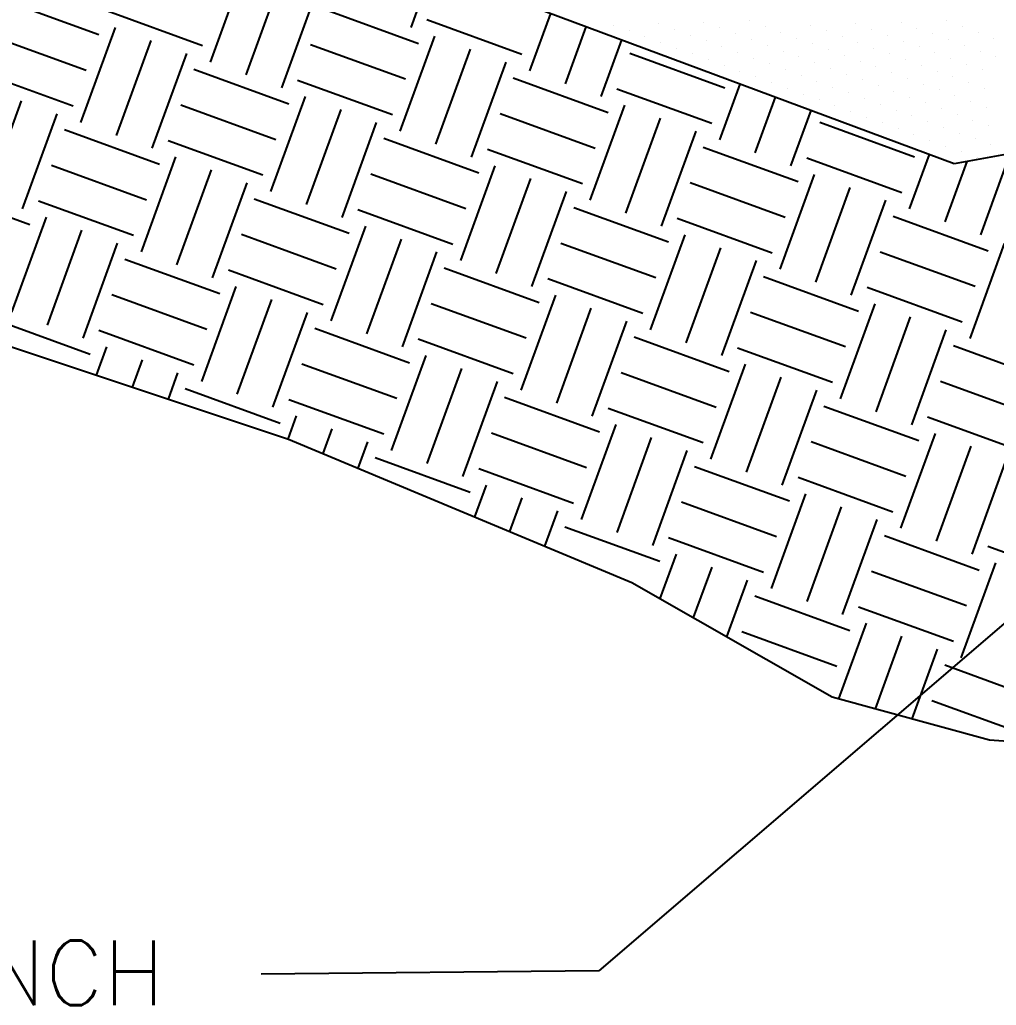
# Paper-space layout 'ECDetails' of a CAD drawing. Extents: x -17.7 to 50.7, y 16.3 to 38.3.
# Drawn here: x -6.295 to -5.003, y 31.752 to 33.055 of the extents above; entities that cross this region are included whole.
import ezdxf

# ---------------------------------------------------------------- set-up
doc = ezdxf.new("R2010")
doc.units = 0
doc.header["$MEASUREMENT"] = 0
doc.layers.add('D-SILT-FENCE', color=7, linetype='Continuous')
doc.styles.add('ROMANS', font='romans.shx', dxfattribs={"height": 3.5})

# ---------------------------------------------------------------- blocks, each defined once
blk = doc.blocks.new('*X327')
at = {"color": 0}
for p, q in [((4.4885, 5.9819), (4.4885, 5.9819)), ((4.5726, 5.9845), (4.5726, 5.9845)), ((4.8542, 5.9817), (4.8542, 5.9817)), ((4.9384, 5.9844), (4.9384, 5.9844)), ((4.3203, 5.9766), (4.3203, 5.9766)), ((4.3496, 5.9659), (4.3496, 5.9659)), ((4.4044, 5.9792), (4.4044, 5.9792)), ((4.4337, 5.9685), (4.4337, 5.9685)), ((4.5178, 5.9712), (4.5178, 5.9712)), ((4.6019, 5.9738), (4.6019, 5.9738)), ((4.686, 5.9765), (4.686, 5.9765)), ((4.7154, 5.9658), (4.7154, 5.9658)), ((4.7701, 5.9791), (4.7701, 5.9791)), ((4.7995, 5.9684), (4.7995, 5.9684)), ((4.8836, 5.9711), (4.8836, 5.9711)), ((4.9677, 5.9737), (4.9677, 5.9737)), ((4.379, 5.9552), (4.379, 5.9552)), ((4.4631, 5.9578), (4.4631, 5.9578)), ((4.4925, 5.9471), (4.4925, 5.9471)), ((4.5472, 5.9605), (4.5472, 5.9605)), ((4.5766, 5.9498), (4.5766, 5.9498)), ((4.6313, 5.9631), (4.6313, 5.9631)), ((4.6607, 5.9524), (4.6607, 5.9524)), ((4.7448, 5.9551), (4.7448, 5.9551)), ((4.8289, 5.9577), (4.8289, 5.9577)), ((4.8582, 5.947), (4.8582, 5.947)), ((4.913, 5.9604), (4.913, 5.9604)), ((4.9423, 5.9497), (4.9423, 5.9497)), ((4.9971, 5.963), (4.9971, 5.963)), ((5.0264, 5.9523), (5.0264, 5.9523)), ((4.4084, 5.9445), (4.4084, 5.9445)), ((4.4377, 5.9338), (4.4377, 5.9338)), ((4.5218, 5.9365), (4.5218, 5.9365)), ((4.6059, 5.9391), (4.6059, 5.9391)), ((4.6353, 5.9284), (4.6353, 5.9284)), ((4.69, 5.9417), (4.69, 5.9417)), ((4.7194, 5.9311), (4.7194, 5.9311)), ((4.7741, 5.9444), (4.7741, 5.9444)), ((4.8035, 5.9337), (4.8035, 5.9337)), ((4.8876, 5.9363), (4.8876, 5.9363)), ((4.9717, 5.939), (4.9717, 5.939)), ((5.0011, 5.9283), (5.0011, 5.9283)), ((4.4671, 5.9231), (4.4671, 5.9231)), ((4.4965, 5.9124), (4.4965, 5.9124)), ((4.5512, 5.9258), (4.5512, 5.9258)), ((4.5806, 5.9151), (4.5806, 5.9151)), ((4.6647, 5.9177), (4.6647, 5.9177)), ((4.7488, 5.9204), (4.7488, 5.9204)), ((4.7781, 5.9097), (4.7781, 5.9097)), ((4.8329, 5.923), (4.8329, 5.923)), ((4.8622, 5.9123), (4.8622, 5.9123)), ((4.917, 5.9257), (4.917, 5.9257)), ((4.9463, 5.915), (4.9463, 5.915)), ((5.0304, 5.9176), (5.0304, 5.9176)), ((4.5258, 5.9017), (4.5258, 5.9017)), ((4.5552, 5.8911), (4.5552, 5.8911)), ((4.6099, 5.9044), (4.6099, 5.9044)), ((4.6393, 5.8937), (4.6393, 5.8937)), ((4.694, 5.907), (4.694, 5.907)), ((4.7234, 5.8963), (4.7234, 5.8963)), ((4.8075, 5.899), (4.8075, 5.899)), ((4.8916, 5.9016), (4.8916, 5.9016)), ((4.921, 5.8909), (4.921, 5.8909)), ((4.9757, 5.9043), (4.9757, 5.9043)), ((5.0051, 5.8936), (5.0051, 5.8936)), ((4.5846, 5.8804), (4.5846, 5.8804)), ((4.6687, 5.883), (4.6687, 5.883)), ((4.698, 5.8723), (4.698, 5.8723)), ((4.7528, 5.8857), (4.7528, 5.8857)), ((4.7821, 5.875), (4.7821, 5.875)), ((4.8369, 5.8883), (4.8369, 5.8883)), ((4.8662, 5.8776), (4.8662, 5.8776)), ((4.9503, 5.8803), (4.9503, 5.8803)), ((4.6139, 5.8697), (4.6139, 5.8697)), ((4.6433, 5.859), (4.6433, 5.859)), ((4.7274, 5.8616), (4.7274, 5.8616)), ((4.8115, 5.8643), (4.8115, 5.8643)), ((4.8409, 5.8536), (4.8409, 5.8536)), ((4.8956, 5.8669), (4.8956, 5.8669)), ((4.925, 5.8562), (4.925, 5.8562)), ((4.9797, 5.8696), (4.9797, 5.8696)), ((5.0091, 5.8589), (5.0091, 5.8589)), ((4.6727, 5.8483), (4.6727, 5.8483)), ((4.702, 5.8376), (4.702, 5.8376)), ((4.7568, 5.8509), (4.7568, 5.8509)), ((4.7861, 5.8403), (4.7861, 5.8403)), ((4.8702, 5.8429), (4.8702, 5.8429)), ((4.9543, 5.8455), (4.9543, 5.8455)), ((4.7314, 5.8269), (4.7314, 5.8269)), ((4.8155, 5.8296), (4.8155, 5.8296)), ((4.8449, 5.8189), (4.8449, 5.8189)), ((4.8996, 5.8322), (4.8996, 5.8322)), ((4.929, 5.8215), (4.929, 5.8215)), ((4.9837, 5.8349), (4.9837, 5.8349)), ((5.0131, 5.8242), (5.0131, 5.8242)), ((4.7608, 5.8162), (4.7608, 5.8162)), ((4.7901, 5.8056), (4.7901, 5.8056)), ((4.8742, 5.8082), (4.8742, 5.8082)), ((4.9583, 5.8108), (4.9583, 5.8108)), ((4.9877, 5.8002), (4.9877, 5.8002)), ((4.8195, 5.7949), (4.8195, 5.7949)), ((4.8489, 5.7842), (4.8489, 5.7842)), ((4.9036, 5.7975), (4.9036, 5.7975)), ((4.933, 5.7868), (4.933, 5.7868)), ((5.0171, 5.7895), (5.0171, 5.7895)), ((4.8782, 5.7735), (4.8782, 5.7735)), ((4.9076, 5.7628), (4.9076, 5.7628)), ((4.9623, 5.7761), (4.9623, 5.7761)), ((4.9917, 5.7654), (4.9917, 5.7654)), ((4.9369, 5.7521), (4.9369, 5.7521)), ((5.021, 5.7548), (5.021, 5.7548)), ((4.9663, 5.7414), (4.9663, 5.7414)), ((4.9957, 5.7307), (4.9957, 5.7307))]:
    blk.add_line(p, q, dxfattribs=at)
blk = doc.blocks.new('*X326')
at = {"color": 0}
for p, q in [((3.6362, 6.0842), (3.572, 5.908)), ((3.9838, 6.0799), (3.9445, 5.972)), ((3.7022, 6.0602), (3.6381, 5.884)), ((3.3658, 5.9582), (3.1896, 6.0223)), ((3.7683, 6.0361), (3.7042, 5.8599)), ((3.558, 5.9381), (3.3818, 6.0022)), ((3.9585, 5.942), (3.7823, 6.0061)), ((4.1507, 5.9219), (3.9745, 5.986)), ((4.2034, 5.9981), (4.1647, 5.8918)), ((3.3958, 5.9722), (3.3317, 5.796)), ((4.2693, 5.9735), (4.2308, 5.8678)), ((3.3417, 5.8921), (3.1655, 5.9562)), ((3.4619, 5.9481), (3.3978, 5.7719)), ((3.9885, 5.956), (3.9244, 5.7798)), ((4.3352, 5.949), (4.2969, 5.8437)), ((3.9344, 5.8759), (3.7583, 5.94)), ((4.0546, 5.9319), (3.9905, 5.7557)), ((3.528, 5.9241), (3.4638, 5.7479)), ((4.5272, 5.8597), (4.351, 5.9238)), ((3.3177, 5.826), (3.1415, 5.8901)), ((3.7182, 5.8299), (3.542, 5.894)), ((4.1207, 5.9079), (4.0566, 5.7317)), ((3.9104, 5.8098), (3.7342, 5.8739)), ((4.3109, 5.8137), (4.1347, 5.8778)), ((4.5031, 5.7936), (4.3269, 5.8577)), ((4.5548, 5.8671), (4.5171, 5.7636)), ((3.2216, 5.836), (3.1575, 5.6599)), ((3.7482, 5.8439), (3.6841, 5.6677)), ((4.6207, 5.8426), (4.5832, 5.7395)), ((3.6941, 5.7638), (3.5179, 5.828)), ((3.8143, 5.8199), (3.7502, 5.6437)), ((4.3409, 5.8277), (4.2768, 5.6515)), ((4.6866, 5.818), (4.6493, 5.7155)), ((3.2877, 5.812), (3.2235, 5.6358)), ((4.2868, 5.7476), (4.1106, 5.8118)), ((4.407, 5.8037), (4.3429, 5.6275)), ((3.4779, 5.7178), (3.3017, 5.782)), ((3.8804, 5.7958), (3.8162, 5.6196)), ((4.8795, 5.7314), (4.7033, 5.7956)), ((4.0706, 5.7016), (3.8944, 5.7658)), ((4.4731, 5.7796), (4.4089, 5.6034)), ((3.6701, 5.6978), (3.4939, 5.7619)), ((4.2628, 5.6816), (4.0866, 5.7457)), ((4.6633, 5.6854), (4.4871, 5.7496)), ((3.5079, 5.7318), (3.4438, 5.5556)), ((4.8555, 5.6654), (4.6793, 5.7295)), ((4.9062, 5.7361), (4.8695, 5.6353)), ((5.0564, 5.7378), (5.0016, 5.5872)), ((3.4538, 5.6518), (3.2776, 5.7159)), ((3.574, 5.7078), (3.5098, 5.5316)), ((4.1006, 5.7156), (4.0365, 5.5395)), ((4.9763, 5.7232), (4.9356, 5.6113)), ((4.0465, 5.6356), (3.8703, 5.6997)), ((4.1667, 5.6916), (4.1025, 5.5154)), ((4.6933, 5.6995), (4.6292, 5.5233)), ((3.64, 5.6837), (3.5759, 5.5076)), ((4.6392, 5.6194), (4.463, 5.6835)), ((4.7594, 5.6754), (4.6952, 5.4992)), ((3.2375, 5.6058), (3.0613, 5.6699)), ((3.8302, 5.5896), (3.654, 5.6537)), ((4.2327, 5.6675), (4.1686, 5.4914)), ((3.4298, 5.5857), (3.2536, 5.6498)), ((4.4229, 5.5734), (4.2468, 5.6375)), ((4.8254, 5.6514), (4.7613, 5.4752)), ((3.2676, 5.6198), (3.2034, 5.4436)), ((4.0225, 5.5695), (3.8463, 5.6336)), ((4.6152, 5.5533), (4.439, 5.6174)), ((5.0157, 5.5572), (4.8395, 5.6213)), ((3.8603, 5.6036), (3.7961, 5.4274)), ((3.3336, 5.5957), (3.2695, 5.4195)), ((3.8062, 5.5235), (3.63, 5.5876)), ((3.9264, 5.5795), (3.8622, 5.4033)), ((4.453, 5.5874), (4.3889, 5.4112)), ((3.3997, 5.5717), (3.3356, 5.3955)), ((4.3989, 5.5073), (4.2227, 5.5714)), ((4.5191, 5.5633), (4.4549, 5.3871)), ((5.0457, 5.5712), (4.9816, 5.395)), ((3.9924, 5.5555), (3.9283, 5.3793)), ((4.9916, 5.4911), (4.8154, 5.5552)), ((3.5899, 5.4775), (3.4137, 5.5416)), ((4.1826, 5.4613), (4.0064, 5.5254)), ((4.5851, 5.5393), (4.521, 5.3631)), ((3.7821, 5.4574), (3.6059, 5.5216)), ((4.7753, 5.4451), (4.5991, 5.5093)), ((3.62, 5.4915), (3.5558, 5.3153)), ((4.3748, 5.4412), (4.1987, 5.5054)), ((4.9676, 5.425), (4.7914, 5.4892)), ((3.5659, 5.4114), (3.3897, 5.4756)), ((4.2127, 5.4753), (4.1485, 5.2991)), ((3.686, 5.4675), (3.6219, 5.2913)), ((4.1586, 5.3952), (3.9824, 5.4594)), ((4.2787, 5.4513), (4.2146, 5.2751)), ((4.8054, 5.4591), (4.7412, 5.2829)), ((3.7521, 5.4434), (3.688, 5.2672)), ((4.7513, 5.3791), (4.5751, 5.4432)), ((4.8714, 5.4351), (4.8073, 5.2589)), ((3.3496, 5.3654), (3.1734, 5.4296)), ((4.3448, 5.4272), (4.2807, 5.251)), ((3.5418, 5.3454), (3.3656, 5.4095)), ((3.9423, 5.3493), (3.7661, 5.4134)), ((4.535, 5.3331), (4.3588, 5.3972)), ((4.9375, 5.411), (4.8734, 5.2348)), ((3.3796, 5.3795), (3.3605, 5.3268)), ((4.1345, 5.3292), (3.9583, 5.3933)), ((5.1277, 5.3169), (4.9515, 5.381)), ((3.9723, 5.3633), (3.9082, 5.1871)), ((4.7272, 5.313), (4.551, 5.3771)), ((3.4457, 5.3554), (3.4272, 5.3045)), ((3.9183, 5.2832), (3.7421, 5.3473)), ((4.565, 5.3471), (4.5009, 5.1709)), ((3.5118, 5.3314), (3.4939, 5.2823)), ((4.0384, 5.3392), (3.9743, 5.163)), ((4.511, 5.267), (4.3348, 5.3311)), ((4.1045, 5.3152), (4.0404, 5.139)), ((4.6311, 5.323), (4.567, 5.1468)), ((5.1037, 5.2508), (4.9275, 5.3149)), ((3.702, 5.2372), (3.5258, 5.3013)), ((4.6972, 5.299), (4.6331, 5.1228)), ((3.8942, 5.2171), (3.718, 5.2812)), ((4.2947, 5.221), (4.1185, 5.2851)), ((4.8874, 5.2048), (4.7112, 5.2689)), ((3.732, 5.2512), (3.7163, 5.2081)), ((4.4869, 5.2009), (4.3107, 5.265)), ((4.3247, 5.235), (4.2606, 5.0588)), ((5.0796, 5.1847), (4.9034, 5.2488)), ((3.7981, 5.2271), (3.7813, 5.1811)), ((4.2706, 5.1549), (4.0944, 5.2191)), ((4.9174, 5.2188), (4.8533, 5.0426)), ((3.8642, 5.2031), (3.8463, 5.154)), ((4.3908, 5.211), (4.3267, 5.0348)), ((4.8633, 5.1387), (4.6872, 5.2029)), ((4.4569, 5.1869), (4.3927, 5.0107)), ((4.9835, 5.1948), (4.9194, 5.0186)), ((4.0544, 5.1089), (3.8782, 5.1731)), ((5.0496, 5.1707), (4.9854, 4.9945)), ((4.2466, 5.0889), (4.0704, 5.153)), ((4.6471, 5.0927), (4.4709, 5.1569)), ((4.0844, 5.1229), (4.0628, 5.0637)), ((4.8393, 5.0727), (4.6631, 5.1368)), ((4.6771, 5.1067), (4.613, 4.9306)), ((4.1505, 5.0989), (4.1278, 5.0366)), ((4.623, 5.0267), (4.4468, 5.0908)), ((4.2166, 5.0748), (4.1928, 5.0095)), ((4.7432, 5.0827), (4.6791, 4.9065)), ((4.8093, 5.0586), (4.7451, 4.8825)), ((4.4068, 4.9807), (4.2306, 5.0448)), ((4.599, 4.9606), (4.4228, 5.0247)), ((4.9995, 4.9645), (4.8233, 5.0286)), ((4.4368, 4.9947), (4.4068, 4.9122)), ((5.1917, 4.9444), (5.0155, 5.0085)), ((5.0295, 4.9785), (4.9654, 4.8023)), ((4.5029, 4.9706), (4.4687, 4.8768)), ((4.9754, 4.8984), (4.7992, 4.9625)), ((4.5689, 4.9466), (4.5306, 4.8414)), ((4.7591, 4.8524), (4.5829, 4.9165)), ((4.9514, 4.8323), (4.7752, 4.8965)), ((4.7892, 4.8664), (4.7382, 4.7262)), ((4.7351, 4.7863), (4.5589, 4.8505)), ((4.8552, 4.8424), (4.8062, 4.7077)), ((4.9213, 4.8183), (4.8743, 4.6891)), ((5.1115, 4.7242), (4.9353, 4.7883)), ((5.0875, 4.6581), (4.9113, 4.7222))]:
    blk.add_line(p, q, dxfattribs=at)
blk = doc.blocks.new('A$C034D5182')
at = {"layer": 'D-SILT-FENCE', "color": 6}
for p, q in [((3.8571, 5.4619), (1.2217, 6.4441)), ((4.3628, 5.5537), (3.8571, 5.4619))]:
    blk.add_line(p, q, dxfattribs=at)
at = {"layer": 'D-SILT-FENCE', "color": 5}
for p, q in [((4.3648, 5.1976), (3.3627, 4.3388)), ((3.3627, 4.3388), (2.893, 4.334))]:
    blk.add_line(p, q, dxfattribs=at)
at = {"layer": 'D-SILT-FENCE', "color": 6}
blk.add_lwpolyline([(1.0189, 5.8358), (1.3774, 5.5767), (1.8952, 5.3575), (2.4528, 5.2379), (2.9307, 5.0785), (3.4087, 4.8793), (3.6875, 4.7198), (3.9065, 4.66), (4.1853, 4.6401), (4.7031, 4.6003), (5.0416, 4.66), (5.2209, 4.7198), (5.6789, 4.8195), (6.0174, 4.8593), (6.1967, 4.9988), (6.2365, 5.2379), (6.1767, 5.4173), (6.0772, 5.6365), (5.9752, 5.8462)], dxfattribs=at)
at = {"layer": 'D-SILT-FENCE', "color": 8, "xscale": 0.75, "yscale": 0.75, "zscale": 0.75}
blk.add_blockref('*X326', (0.1427, 1.1727), dxfattribs=at)
at = {"layer": 'D-SILT-FENCE', "color": 6, "xscale": 0.75, "yscale": 0.75, "zscale": 0.75}
blk.add_blockref('*X327', (0.1427, 1.1727), dxfattribs=at)
at = {"layer": 'D-SILT-FENCE', "color": 6, "style": 'ROMANS'}
blk.add_text('TRENCH', height=0.09, dxfattribs=at).set_placement((2.2915, 4.2907))

psp = doc.layouts.new('ECDetails')

# ---------------------------------------------------------------- block references
at = {"color": 3, "xscale": 0.95, "yscale": 0.95, "zscale": 0.95}
psp.add_blockref('A$C034D5182', (-8.7234, 27.6759), dxfattribs=at)

doc.saveas('drawing.dxf')
